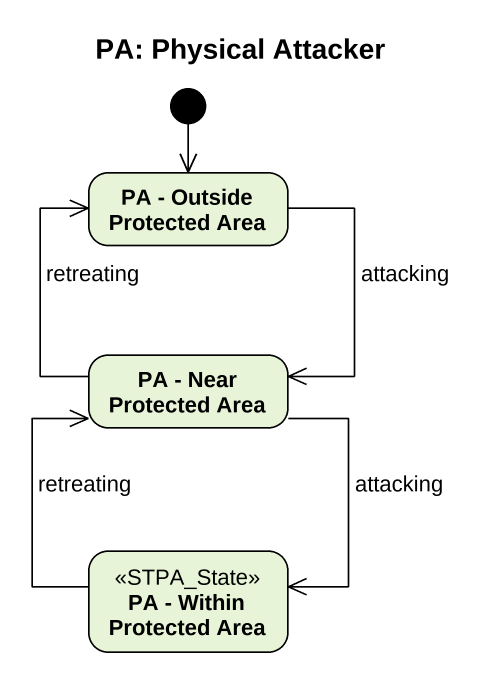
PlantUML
@startuml
title PA: Physical Attacker
hide empty description
state "PA - Outside Protected Area" as PA_Outside_Protected_Area
state "PA - Near Protected Area" as PA_Near_Protected_Area
state "PA - Within Protected Area" as PA_Within_Protected_Area <<STPA_State>>
[*] --> PA_Outside_Protected_Area
PA_Outside_Protected_Area --> PA_Near_Protected_Area : attacking
PA_Near_Protected_Area -up-> PA_Outside_Protected_Area : retreating
PA_Near_Protected_Area --> PA_Within_Protected_Area : attacking
PA_Within_Protected_Area -up-> PA_Near_Protected_Area : retreating
@enduml
